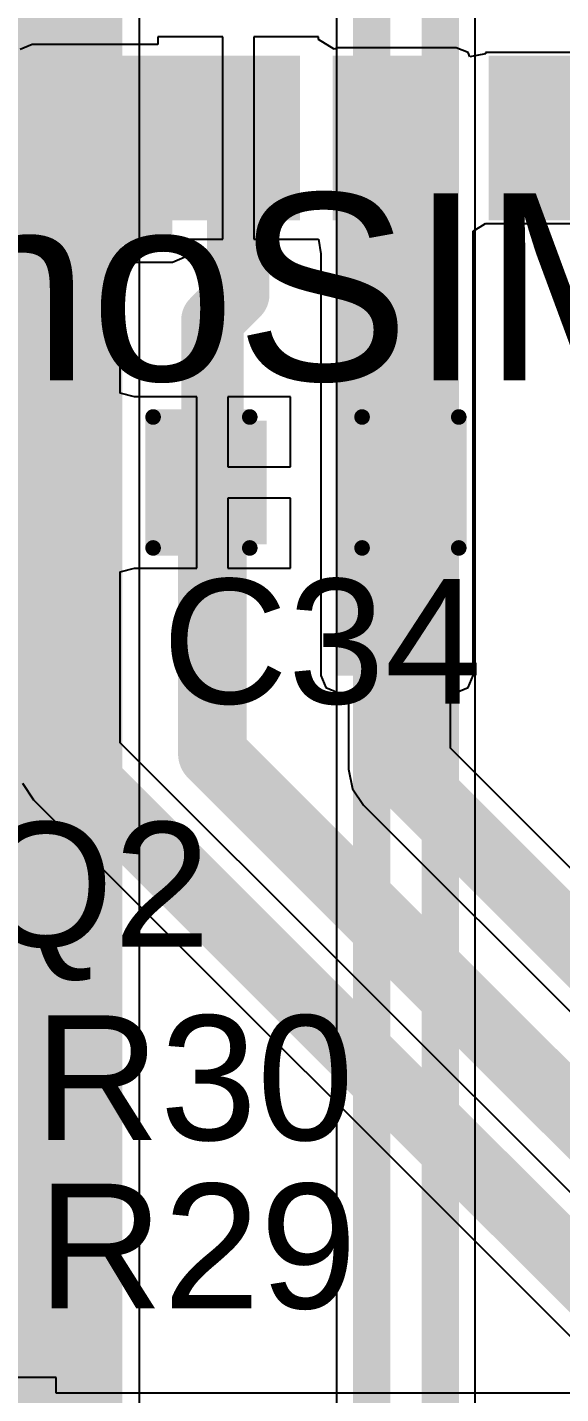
# Model space of a CAD drawing. Header units: millimetres. Extents: x -0.27 to 4.7, y -0.39 to 2.83.
# Drawn here: x 0.6395 to 0.8105, y 1.7827 to 2.2209 of the extents above; entities that cross this region are included whole.
import ezdxf

# ---------------------------------------------------------------- set-up
doc = ezdxf.new("R2010")
doc.units = ezdxf.units.MM
doc.header["$MEASUREMENT"] = 0
for name, color, linetype in [('BottomLayer', 5, 'Continuous'), ('TopLayer', 1, 'Continuous'), ('TopOverlay', 2, 'Continuous'), ('TopPaste', 8, 'Continuous'), ('TopSolder', 216, 'Continuous')]:
    doc.layers.add(name, color=color, linetype=linetype)
doc.styles.add('Arial', font='', dxfattribs={"height": 0.2})
doc.styles.get('Arial').set_extended_font_data('Arial')

# ---------------------------------------------------------------- blocks, each defined once
blk = doc.blocks.new('XKNANO_113_14')
at = {"layer": 'TopLayer'}
for points in [[(-0.05591, 0.2878), (-0.02441, 0.2878), (-0.02441, 0.24291), (-0.05591, 0.24291)], [(-0.00591, 0.2878), (0.02559, 0.2878), (0.02559, 0.24291), (-0.00591, 0.24291)], [(0.04409, 0.2878), (0.07559, 0.2878), (0.07559, 0.24291), (0.04409, 0.24291)], [(0.0815, 0.2878), (0.11299, 0.2878), (0.11299, 0.24291), (0.0815, 0.24291)]]:
    blk.add_hatch(color=1, dxfattribs=at).paths.add_polyline_path(points)
at = {"layer": 'TopPaste'}
for points in [[(-0.05591, 0.2878), (-0.02441, 0.2878), (-0.02441, 0.24291), (-0.05591, 0.24291)], [(-0.00591, 0.2878), (0.02559, 0.2878), (0.02559, 0.24291), (-0.00591, 0.24291)], [(0.04409, 0.2878), (0.07559, 0.2878), (0.07559, 0.24291), (0.04409, 0.24291)], [(0.0815, 0.2878), (0.11299, 0.2878), (0.11299, 0.24291), (0.0815, 0.24291)]]:
    blk.add_hatch(color=8, dxfattribs=at).paths.add_polyline_path(points)
at = {"layer": 'TopSolder'}
for points in [[(-0.05991, 0.2918), (-0.02041, 0.2918), (-0.02041, 0.23891), (-0.05991, 0.23891)], [(-0.00991, 0.2918), (0.02959, 0.2918), (0.02959, 0.23891), (-0.00991, 0.23891)], [(0.04009, 0.2918), (0.07959, 0.2918), (0.07959, 0.23891), (0.04009, 0.23891)], [(0.0775, 0.2918), (0.11699, 0.2918), (0.11699, 0.23891), (0.0775, 0.23891)]]:
    blk.add_hatch(color=216, dxfattribs=at).paths.add_polyline_path(points)
blk = doc.blocks.new('C___0603_185')
at = {"layer": 'TopLayer'}
for points in [[(-0.015, 0.0175), (-0.015, -0.0175), (-0.045, -0.0175), (-0.045, 0.0175)], [(0.045, 0.0175), (0.045, -0.0175), (0.015, -0.0175), (0.015, 0.0175)]]:
    blk.add_hatch(color=1, dxfattribs=at).paths.add_polyline_path(points)
at = {"layer": 'TopPaste'}
for points in [[(-0.015, 0.0175), (-0.015, -0.0175), (-0.045, -0.0175), (-0.045, 0.0175)], [(0.045, 0.0175), (0.045, -0.0175), (0.015, -0.0175), (0.015, 0.0175)]]:
    blk.add_hatch(color=8, dxfattribs=at).paths.add_polyline_path(points)
at = {"layer": 'TopSolder'}
for points in [[(-0.01264, 0.01986), (-0.01264, -0.01986), (-0.04736, -0.01986), (-0.04736, 0.01986)], [(0.04736, 0.01986), (0.04736, -0.01986), (0.01264, -0.01986), (0.01264, 0.01986)]]:
    blk.add_hatch(color=216, dxfattribs=at).paths.add_polyline_path(points)
at = {"layer": 'TopOverlay', "const_width": 0.005}
for points in [[(-0.049, -0.021), (-0.049, 0.021)], [(-0.049, 0.021), (-0.018, 0.021)], [(0.018, 0.021), (0.049, 0.021)], [(0.049, -0.021), (0.049, 0.021)], [(-0.049, -0.021), (-0.018, -0.021)], [(0.018, -0.021), (0.049, -0.021)]]:
    blk.add_lwpolyline(points, dxfattribs=at)
at = {"layer": 'TopOverlay', "const_width": 0.0025}
for points in [[(-0.05025, 0.021, 1), (-0.04775, 0.021, 1)], [(-0.05025, 0.021, 1), (-0.04775, 0.021, 1)], [(-0.01925, 0.021, 1), (-0.01675, 0.021, 1)], [(0.01675, 0.021, 1), (0.01925, 0.021, 1)], [(0.04775, 0.021, 1), (0.05025, 0.021, 1)], [(0.04775, 0.021, 1), (0.05025, 0.021, 1)], [(-0.05025, -0.021, 1), (-0.04775, -0.021, 1)], [(-0.05025, -0.021, 1), (-0.04775, -0.021, 1)], [(-0.01925, -0.021, 1), (-0.01675, -0.021, 1)], [(0.01675, -0.021, 1), (0.01925, -0.021, 1)], [(0.04775, -0.021, 1), (0.05025, -0.021, 1)], [(0.04775, -0.021, 1), (0.05025, -0.021, 1)]]:
    blk.add_lwpolyline(points, format="xyb", close=True, dxfattribs=at)

msp = doc.modelspace()

# ---------------------------------------------------------------- hatches: boundary and pattern name
at = {"layer": 'TopLayer'}
for points in [[(0.641, 2.151), (0.686, 2.151), (0.686, 2.21), (0.641, 2.21)], [(0.739, 2.013), (0.777, 2.013), (0.777, 2.209), (0.739, 2.209)]]:
    msp.add_hatch(color=1, dxfattribs=at).paths.add_polyline_path(points)

# ---------------------------------------------------------------- linework, layer by layer
at = {"layer": 'BottomLayer'}
for p, q in [((0.67549, 1.34799), (0.67549, 2.25369)), ((0.73866, 2.25175), (0.73866, 1.56489)), ((0.78309, 1.57865), (0.78309, 2.25056))]:
    msp.add_line(p, q, dxfattribs=at)
for points, const_width in [([(0.77188, 1.57401), (0.77188, 2.44436)], 0.012), ([(0.74988, 1.56489), (0.74988, 2.43525)], 0.012), ([(0.65, 1.33743), (0.65, 2.38457)], 0.04)]:
    msp.add_lwpolyline(points, dxfattribs=dict(at, const_width=const_width))
at = {"layer": 'TopLayer'}
for p, q in [((0.70213, 2.21789), (0.68138, 2.21789)), ((0.68138, 2.21789), (0.68138, 2.21541)), ((0.70213, 2.18545), (0.70213, 2.21789)), ((0.73288, 2.21789), (0.71213, 2.21789)), ((0.71213, 2.21789), (0.71213, 2.18545)), ((0.73288, 2.21706), (0.73288, 2.21789)), ((0.641, 2.21541), (0.63717, 2.21383)), ((0.68138, 2.21541), (0.641, 2.21541)), ((0.73788, 2.21395), (0.73288, 2.21706)), ((0.739, 2.21441), (0.73788, 2.21395)), ((0.777, 2.21441), (0.739, 2.21441)), ((0.78083, 2.21283), (0.777, 2.21441)), ((0.78138, 2.21149), (0.78083, 2.21283)), ((0.78638, 2.21248), (0.78138, 2.21149)), ((0.82788, 2.21289), (0.78638, 2.21289)), ((0.78638, 2.21289), (0.78638, 2.21248)), ((0.70213, 2.15301), (0.70213, 2.18545)), ((0.71213, 2.18545), (0.71213, 2.15301)), ((0.78241, 2.15552), (0.78638, 2.15801)), ((0.78638, 2.15801), (0.78741, 2.15801)), ((0.78741, 2.15801), (0.82788, 2.15801)), ((0.69141, 2.151), (0.69141, 2.15301)), ((0.69141, 2.15301), (0.70213, 2.15301)), ((0.71213, 2.15301), (0.73288, 2.15301)), ((0.73288, 2.15301), (0.73359, 2.14831)), ((0.78241, 2.013), (0.78241, 2.15552)), ((0.68983, 2.14717), (0.69141, 2.151)), ((0.73359, 2.14831), (0.73359, 2.013)), ((0.66931, 2.10363), (0.66931, 2.14559)), ((0.66931, 2.14559), (0.686, 2.14559)), ((0.686, 2.14559), (0.68983, 2.14717)), ((0.67382, 2.10245), (0.66931, 2.10363)), ((0.67431, 2.10245), (0.67382, 2.10245)), ((0.69382, 2.10245), (0.67431, 2.10245)), ((0.69382, 2.07495), (0.69382, 2.10245)), ((0.72382, 2.10245), (0.70382, 2.10245)), ((0.70382, 2.10245), (0.70382, 2.07995)), ((0.72382, 2.07995), (0.72382, 2.10245)), ((0.70382, 2.07995), (0.72382, 2.07995)), ((0.69382, 2.04745), (0.69382, 2.07495)), ((0.72382, 2.06995), (0.70382, 2.06995)), ((0.70382, 2.06995), (0.70382, 2.04745)), ((0.72382, 2.04745), (0.72382, 2.06995)), ((0.66931, 2.04626), (0.67382, 2.04745)), ((0.67382, 2.04745), (0.67431, 2.04745)), ((0.67431, 2.04745), (0.69382, 2.04745)), ((0.70382, 2.04745), (0.72382, 2.04745)), ((0.66931, 1.99146), (0.66931, 2.04626)), ((0.73359, 2.013), (0.73517, 2.00917)), ((0.78083, 2.00917), (0.78241, 2.013)), ((0.73517, 2.00917), (0.739, 2.00759)), ((0.739, 2.00759), (0.74251, 2.00759)), ((0.74251, 2.00759), (0.74251, 1.98295)), ((0.77514, 1.98971), (0.77514, 2.00759)), ((0.77514, 2.00759), (0.777, 2.00759)), ((0.777, 2.00759), (0.78083, 2.00917)), ((0.83406, 1.82671), (0.66931, 1.99146)), ((0.84608, 1.91876), (0.77514, 1.98971)), ((0.74251, 1.98295), (0.74375, 1.97671)), ((0.63793, 1.97846), (0.64146, 1.97316)), ((0.74375, 1.97671), (0.74729, 1.97141)), ((0.64146, 1.97316), (0.81577, 1.79886)), ((0.74729, 1.97141), (0.82779, 1.89091)), ((0.64873, 1.7878), (0.63196, 1.7878)), ((0.64873, 1.7828), (0.64873, 1.7878)), ((0.68306, 1.7828), (0.64873, 1.7828)), ((0.6831, 1.7828), (0.68306, 1.7828)), ((0.68806, 1.7828), (0.6831, 1.7828)), ((0.6881, 1.7828), (0.68806, 1.7828)), ((0.72243, 1.7828), (0.6881, 1.7828)), ((0.72247, 1.7828), (0.72243, 1.7828)), ((0.72743, 1.7828), (0.72247, 1.7828)), ((0.72747, 1.7828), (0.72743, 1.7828)), ((0.7618, 1.7828), (0.72747, 1.7828)), ((0.76184, 1.7828), (0.7618, 1.7828)), ((0.7668, 1.7828), (0.76184, 1.7828)), ((0.76684, 1.7828), (0.7668, 1.7828)), ((0.80117, 1.7828), (0.76684, 1.7828)), ((0.80121, 1.7828), (0.80117, 1.7828)), ((0.80617, 1.7828), (0.80121, 1.7828)), ((0.80621, 1.7828), (0.80617, 1.7828)), ((0.84054, 1.7828), (0.80621, 1.7828))]:
    msp.add_line(p, q, dxfattribs=at)
for points, const_width in [([(0.66973, 2.17876), (0.66973, 2.18545)], 0.022), ([(0.70713, 2.18545), (0.70881, 2.18713)], 0.025), ([(0.70713, 2.13526), (0.70713, 2.18545)], 0.02), ([(0.75713, 2.07664), (0.75713, 2.18545)], 0.012), ([(0.653, 2.16203), (0.66973, 2.17876)], 0.022), ([(0.653, 1.9847), (0.653, 2.16203)], 0.022), ([(0.69882, 2.12695), (0.70713, 2.13526)], 0.02), ([(0.69882, 2.07495), (0.69882, 2.12695)], 0.02), ([(0.69882, 1.98795), (0.69882, 2.07495)], 0.022), ([(0.75882, 1.98295), (0.75882, 2.07495)], 0.022), ([(0.75713, 2.07664), (0.75882, 2.07495)], 0.01), ([(0.69882, 1.98795), (0.82577, 1.861)], 0.022), ([(0.653, 1.9847), (0.8273, 1.8104)], 0.022), ([(0.75882, 1.98295), (0.83932, 1.90245)], 0.022)]:
    msp.add_lwpolyline(points, dxfattribs=dict(at, const_width=const_width))
for points, const_width in [([(0.66423, 2.18545, 1), (0.67523, 2.18545, 1)], 0.011), ([(0.70088, 2.18545, 1), (0.71338, 2.18545, 1)], 0.0125), ([(0.70256, 2.18713, 1), (0.71506, 2.18713, 1)], 0.0125), ([(0.70213, 2.18545, 1), (0.71213, 2.18545, 1)], 0.01), ([(0.75413, 2.18545, 1), (0.76013, 2.18545, 1)], 0.006), ([(0.66423, 2.17876, 1), (0.67523, 2.17876, 1)], 0.011), ([(0.66423, 2.17876, 1), (0.67523, 2.17876, 1)], 0.011), ([(0.6475, 2.16203, 1), (0.6585, 2.16203, 1)], 0.011), ([(0.6475, 2.16203, 1), (0.6585, 2.16203, 1)], 0.011), ([(0.70213, 2.13526, 1), (0.71213, 2.13526, 1)], 0.01), ([(0.70213, 2.13526, 1), (0.71213, 2.13526, 1)], 0.01), ([(0.69382, 2.12695, 1), (0.70382, 2.12695, 1)], 0.01), ([(0.69382, 2.12695, 1), (0.70382, 2.12695, 1)], 0.01), ([(0.69332, 2.07495, 1), (0.70432, 2.07495, 1)], 0.011), ([(0.69382, 2.07495, 1), (0.70382, 2.07495, 1)], 0.01), ([(0.75332, 2.07495, 1), (0.76432, 2.07495, 1)], 0.011), ([(0.75413, 2.07664, 1), (0.76013, 2.07664, 1)], 0.006), ([(0.75463, 2.07664, 1), (0.75963, 2.07664, 1)], 0.005), ([(0.75632, 2.07495, 1), (0.76132, 2.07495, 1)], 0.005), ([(0.69332, 1.98795, 1), (0.70432, 1.98795, 1)], 0.011), ([(0.69332, 1.98795, 1), (0.70432, 1.98795, 1)], 0.011), ([(0.6475, 1.9847, 1), (0.6585, 1.9847, 1)], 0.011), ([(0.6475, 1.9847, 1), (0.6585, 1.9847, 1)], 0.011), ([(0.75332, 1.98295, 1), (0.76432, 1.98295, 1)], 0.011), ([(0.75332, 1.98295, 1), (0.76432, 1.98295, 1)], 0.011)]:
    msp.add_lwpolyline(points, format="xyb", close=True, dxfattribs=dict(at, const_width=const_width))

# ---------------------------------------------------------------- block references
at = {"rotation": 180}
msp.add_blockref('XKNANO_113_14', (0.76697, 2.45081), dxfattribs=at)
msp.add_blockref('C___0603_185', (0.72882, 2.07495))

# ---------------------------------------------------------------- texts
at = {"layer": 'TopOverlay', "style": 'Arial'}
for s, height, p in [('NanoSIM', 0.06, (0.50582, 2.10767)), ('C34', 0.04, (0.68268, 2.00401)), ('Q2', 0.04, (0.62368, 1.92601)), ('R30', 0.04, (0.64168, 1.86401)), ('R29', 0.04, (0.64268, 1.81001))]:
    msp.add_text(s, height=height, dxfattribs=at).set_placement(p)

doc.saveas('drawing.dxf')
